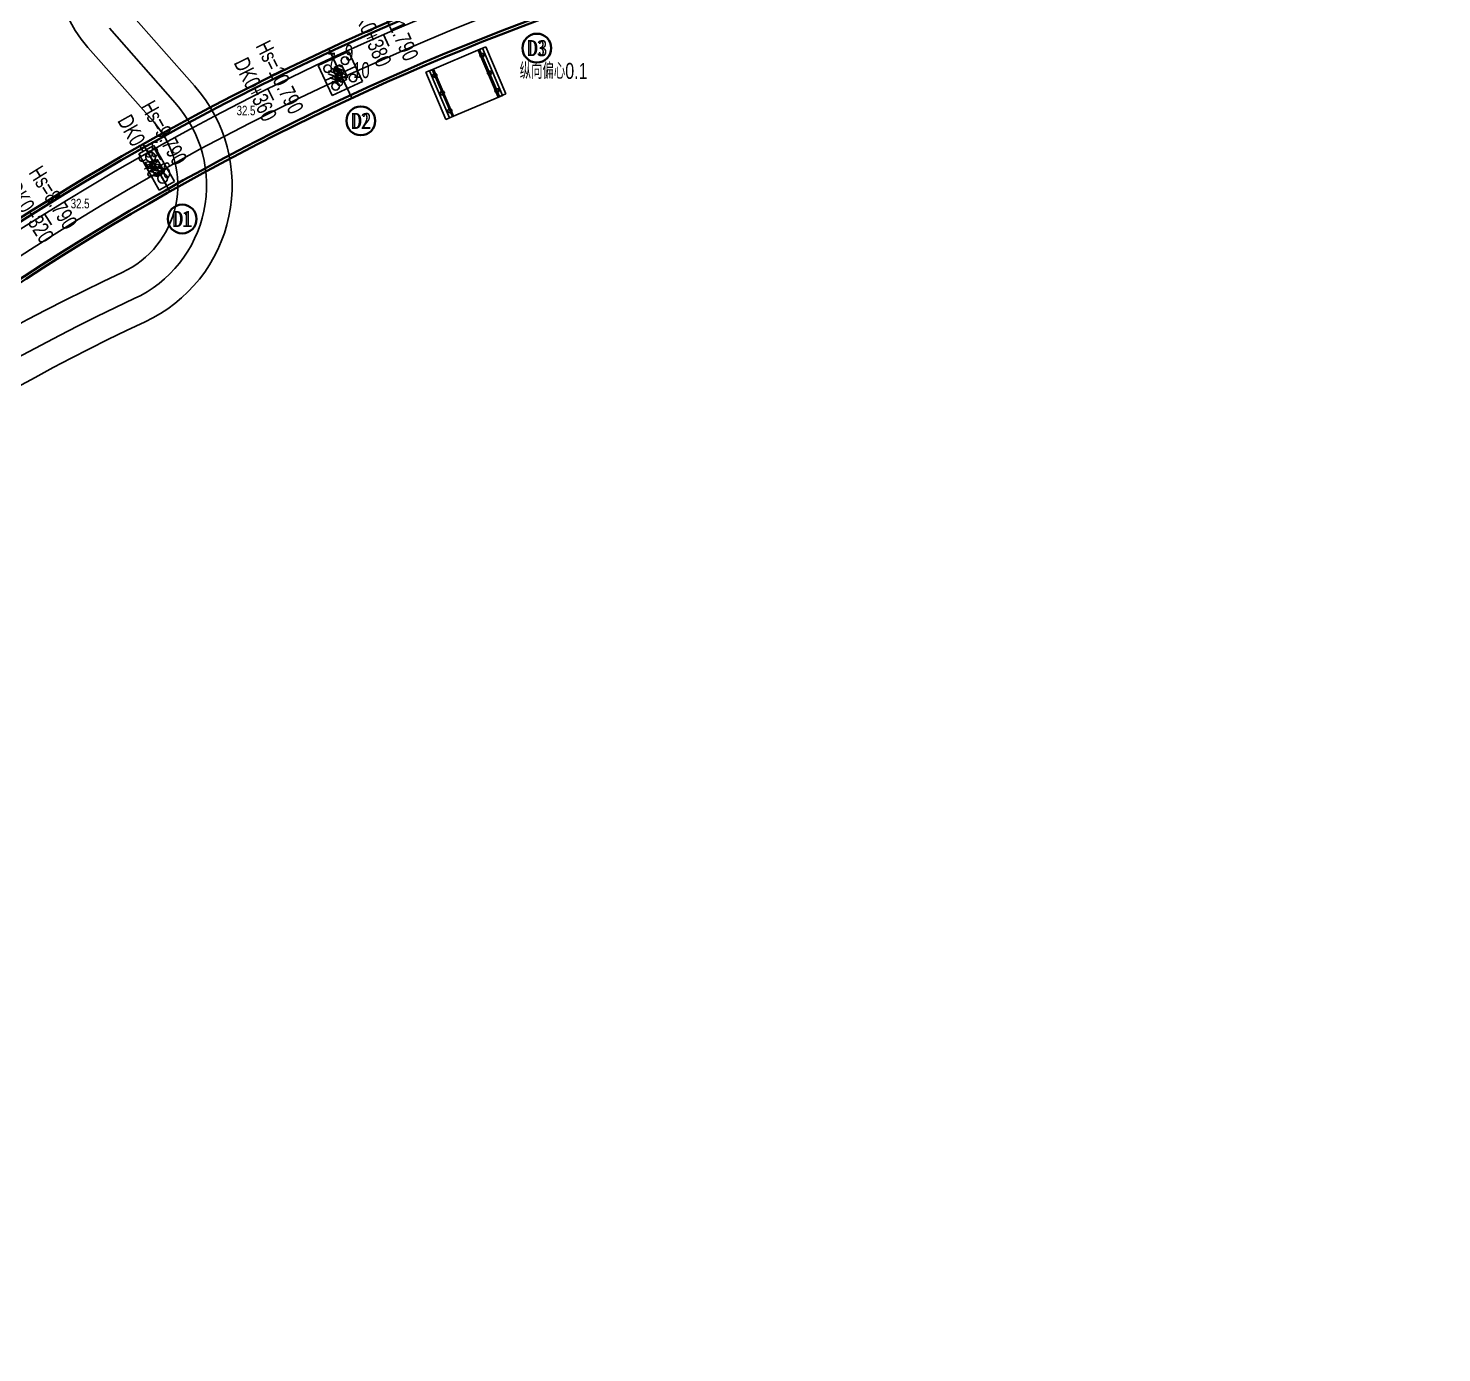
# Model space of a CAD drawing. Extents: x 0 to 558779, y 0 to 2762081.
# Drawn here: x 517128.8 to 517349.7, y 2757617.2 to 2757824.2 of the extents above; entities that cross this region are included whole.
import ezdxf
from ezdxf.enums import TextEntityAlignment as Align

# ---------------------------------------------------------------- set-up
doc = ezdxf.new("R2010")
doc.units = 0
doc.header["$LTSCALE"] = 20
doc.linetypes.add('CENTER', pattern=[2, 1.25, -0.25, 0.25, -0.25])
doc.linetypes.add('HIDDEN', pattern=[0.375, 0.25, -0.125])
for name, color, linetype in [('B-标线', 8, 'Continuous'), ('DL-互通边线', 75, 'Continuous'), ('DL-非机动车道边线', 6, 'Continuous'), ('L-辅路绿化带', 3, 'Continuous'), ('QL-分孔线', 4, 'Continuous'), ('QL-墩号', 6, 'Continuous'), ('QL-桥墩', 191, 'Continuous'), ('QL-桥跨数值', 6, 'Continuous'), ('XW_D', 7, 'Continuous'), ('XW_丰海路', 7, 'Continuous'), ('交通层', 56, 'Continuous'), ('桩号-D', 7, 'Continuous'), ('设计高-D', 7, 'Continuous'), ('设计高-地面高-D', 7, 'Continuous'), ('道路边线', 22, 'Continuous')]:
    doc.layers.add(name, color=color, linetype=linetype)
doc.layers.add('偏心', color=4, linetype='Continuous', plot=False)
doc.layers.add('坐标标注', color=6, linetype='Continuous', plot=False)
doc.styles.add('FS', font='仿宋_GB2312.ttf', dxfattribs={"width": 0.75})
doc.styles.get("Standard").update_dxf_attribs({"font": 'fsdb_e.shx', "width": 0.7, "bigfont": 'hzdx.shx'})
pattern_1 = [(119.52, (517148.389, 2757802.1946), (-6.0784, -3.4415), [5.08, -1.905]), (209.52, (517148.389, 2757802.1946), (3.4415, -6.0784), [5.08, -1.905])]
pattern_2 = [(295.05, (517176.6314, 2757816.7604), (6.328, 2.957), [5.08, -1.905]), (25.05, (517176.6314, 2757816.7604), (-2.957, 6.328), [5.08, -1.905])]
pattern_3 = [(0, (0, 2e-10), (0, 6.985), [5.08, -1.905]), (90, (0, 2e-10), (-6.985, 4e-16), [5.08, -1.905])]
pattern_4 = [(0, (0, 0), (0, 6.985), [5.08, -1.905]), (90, (0, 0), (-6.985, 4e-16), [5.08, -1.905])]

# ---------------------------------------------------------------- blocks, each defined once
blk = doc.blocks.new('(9-1)8.5m花瓶墩单排桩2根1.5')
h = blk.add_hatch()
h.set_pattern_fill('ANGLE', color=256)
h.set_pattern_definition(pattern_3)
h.paths.add_polyline_path([(-1.25, -0.5), (-1.25, 0.5), (-1, 0.5), (-1, 0.75), (1, 0.75), (1, 0.5), (1.25, 0.5), (1.25, -0.5), (1, -0.5), (1, -0.75), (-1, -0.75), (-1, -0.5)])
h = blk.add_hatch()
h.set_pattern_fill('ANGLE', color=256)
h.set_pattern_definition(pattern_3)
h.paths.add_polyline_path([(-1.25, -0.5), (-1.25, 0.5), (-1, 0.5), (-1, 0.75), (1, 0.75), (1, 0.5), (1.25, 0.5), (1.25, -0.5), (1, -0.5), (1, -0.75), (-1, -0.75), (-1, -0.5)])
h = blk.add_hatch()
h.set_pattern_fill('ANSI31', color=3, scale=0.15)
h.paths.add_polyline_path([(-1.25, -0.5), (-1.25, 0.5), (-1, 0.5), (-1, 0.75), (1, 0.75), (1, 0.5), (1.25, 0.5), (1.25, -0.5), (1, -0.5), (1, -0.75), (-1, -0.75), (-1, -0.5)])
at = {"layer": 'QL-桥墩', "color": 1}
for p, q in [((-3.25, -1.35), (-3.25, 1.35)), ((-3.25, 1.35), (3.25, 1.35)), ((3.25, 1.35), (3.25, -1.35)), ((3.25, -1.35), (-3.25, -1.35))]:
    blk.add_line(p, q, dxfattribs=at)
at = {"layer": 'QL-桥墩', "color": 3, "linetype": 'CENTER'}
for p, q in [((3.25, 0), (-3.25, 0)), ((0, -1.35), (0, 1.35))]:
    blk.add_line(p, q, dxfattribs=at)
at = {"layer": 'QL-桥墩', "color": 1, "ltscale": 0.1}
blk.add_lwpolyline([(-1.25, -0.5), (-1.25, 0.5), (-1, 0.5), (-1, 0.75), (1, 0.75), (1, 0.5), (1.25, 0.5), (1.25, -0.5), (1, -0.5), (1, -0.75), (-1, -0.75), (-1, -0.5)], close=True, dxfattribs=at)
at = {"layer": 'QL-桥墩', "color": 3}
for centre in [(-1.9, 0), (1.9, 0)]:
    blk.add_circle(centre, 0.75, dxfattribs=at)
blk = doc.blocks.new('(9-2)8.5m花瓶墩双排桩4根1.2')
h = blk.add_hatch()
h.set_pattern_fill('ANGLE', color=256)
h.set_pattern_definition(pattern_4)
h.paths.add_polyline_path([(-1.25, -0.5), (-1.25, 0.5), (-1, 0.5), (-1, 0.75), (1, 0.75), (1, 0.5), (1.25, 0.5), (1.25, -0.5), (1, -0.5), (1, -0.75), (-1, -0.75), (-1, -0.5)])
h = blk.add_hatch()
h.set_pattern_fill('ANGLE', color=256)
h.set_pattern_definition(pattern_4)
h.paths.add_polyline_path([(-1.25, -0.5), (-1.25, 0.5), (-1, 0.5), (-1, 0.75), (1, 0.75), (1, 0.5), (1.25, 0.5), (1.25, -0.5), (1, -0.5), (1, -0.75), (-1, -0.75), (-1, -0.5)])
h = blk.add_hatch()
h.set_pattern_fill('ANSI31', color=3, scale=0.15)
h.paths.add_polyline_path([(-1.25, -0.5), (-1.25, 0.5), (-1, 0.5), (-1, 0.75), (1, 0.75), (1, 0.5), (1.25, 0.5), (1.25, -0.5), (1, -0.5), (1, -0.75), (-1, -0.75), (-1, -0.5)])
at = {"layer": 'QL-桥墩', "color": 1}
for p, q in [((-2.6, 2.6), (2.6, 2.6)), ((-2.6, 2.6), (-2.6, -2.6)), ((2.6, 2.6), (2.6, -2.6)), ((-2.6, -2.6), (2.6, -2.6))]:
    blk.add_line(p, q, dxfattribs=at)
at = {"layer": 'QL-桥墩', "color": 3, "linetype": 'CENTER'}
for p, q in [((0, 2.6), (0, -2.6)), ((-2.6, 0), (2.6, 0))]:
    blk.add_line(p, q, dxfattribs=at)
at = {"layer": 'QL-桥墩', "color": 1}
blk.add_lwpolyline([(-1.25, -0.5), (-1.25, 0.5), (-1, 0.5), (-1, 0.75), (1, 0.75), (1, 0.5), (1.25, 0.5), (1.25, -0.5), (1, -0.5), (1, -0.75), (-1, -0.75), (-1, -0.5)], close=True, dxfattribs=at)
at = {"layer": 'QL-桥墩', "color": 3, "ltscale": 0.1}
for centre in [(-1.5, 1.5), (1.5, 1.5), (-1.5, -1.5), (1.5, -1.5)]:
    blk.add_circle(centre, 0.6, dxfattribs=at)
blk = doc.blocks.new('桥台')
at = {"layer": '交通层', "color": 0, "linetype": 'Continuous'}
for p, q in [((482112.9, 2963428.93), (482104.9, 2963428.93)), ((482104.9, 2963428.93), (482104.9, 2963427.63)), ((482104.9, 2963428.33), (482112.9, 2963428.33)), ((482104.9, 2963427.63), (482112.9, 2963427.63)), ((482112.9, 2963427.63), (482112.9, 2963428.93))]:
    blk.add_line(p, q, dxfattribs=at)
blk = doc.blocks.new('滞洪区栈桥')
at = {"color": 1}
for p, q in [((517383.62, 2757993.98), (517383.62, 2757985.98)), ((517391.62, 2757993.98), (517391.62, 2757985.98))]:
    blk.add_line(p, q, dxfattribs=at)
at = {"color": 7}
blk.add_lwpolyline([(517392.12, 2757993.98), (517383.12, 2757993.98), (517383.12, 2757985.98), (517392.12, 2757985.98), (517392.12, 2757993.98)], dxfattribs=at)
blk.add_lwpolyline([(517392.12, 2757993.98), (517383.12, 2757993.98), (517383.12, 2757985.98), (517392.12, 2757985.98), (517392.12, 2757993.98)], dxfattribs=at)
at = {"color": 2}
for centre in [(517383.62, 2757992.98), (517391.62, 2757992.98), (517383.62, 2757989.98), (517391.62, 2757989.98), (517383.62, 2757986.98), (517391.62, 2757986.98)]:
    blk.add_circle(centre, 0.315, dxfattribs=at)
at = {"layer": '交通层', "color": 0, "linetype": 'Continuous', "rotation": 90.00000000704667}
blk.add_blockref('桥台', (3480811.45, 2275881.08), dxfattribs=at)
at = {"layer": '交通层', "color": 0, "linetype": 'Continuous', "xscale": -1, "rotation": 269.9999999929533}
blk.add_blockref('桥台', (-2446036.21, 2275881.08), dxfattribs=at)

msp = doc.modelspace()

# ---------------------------------------------------------------- hatches: boundary and pattern name
h = msp.add_hatch()
h.set_pattern_fill('ANGLE', color=256, angle=-64.95392)
h.set_pattern_definition(pattern_2)
h.paths.add_polyline_path([(517175.649, 2757817.681), (517176.555, 2757818.105), (517176.661, 2757817.878), (517176.887, 2757817.984), (517177.734, 2757816.172), (517177.508, 2757816.066), (517177.614, 2757815.84), (517176.708, 2757815.416), (517176.602, 2757815.643), (517176.375, 2757815.537), (517175.529, 2757817.349), (517175.755, 2757817.455)])
h = msp.add_hatch()
h.set_pattern_fill('ANGLE', color=256, angle=-64.95392)
h.set_pattern_definition(pattern_2)
h.paths.add_polyline_path([(517175.649, 2757817.681), (517176.555, 2757818.105), (517176.661, 2757817.878), (517176.887, 2757817.984), (517177.734, 2757816.172), (517177.508, 2757816.066), (517177.614, 2757815.84), (517176.708, 2757815.416), (517176.602, 2757815.643), (517176.375, 2757815.537), (517175.529, 2757817.349), (517175.755, 2757817.455)])
h = msp.add_hatch()
h.set_pattern_fill('ANSI31', color=8, scale=0.15, angle=-64.95392)
h.set_pattern_definition([(340.046, (517176.63136, 2757816.7604), (0.16253, 0.44766), [])])
h.paths.add_polyline_path([(517175.649, 2757817.681), (517176.555, 2757818.105), (517176.661, 2757817.878), (517176.887, 2757817.984), (517177.734, 2757816.172), (517177.508, 2757816.066), (517177.614, 2757815.84), (517176.708, 2757815.416), (517176.602, 2757815.643), (517176.375, 2757815.537), (517175.529, 2757817.349), (517175.755, 2757817.455)])
h = msp.add_hatch()
h.set_pattern_fill('ANGLE', color=256, angle=119.51794)
h.set_pattern_definition(pattern_1)
h.paths.add_polyline_path([(517149.44, 2757801.353), (517148.57, 2757800.861), (517148.447, 2757801.078), (517148.229, 2757800.955), (517147.244, 2757802.695), (517147.461, 2757802.818), (517147.338, 2757803.036), (517148.208, 2757803.529), (517148.331, 2757803.311), (517148.549, 2757803.434), (517149.534, 2757801.694), (517149.317, 2757801.571)])
h = msp.add_hatch()
h.set_pattern_fill('ANGLE', color=256, angle=119.51794)
h.set_pattern_definition(pattern_1)
h.paths.add_polyline_path([(517149.44, 2757801.353), (517148.57, 2757800.861), (517148.447, 2757801.078), (517148.229, 2757800.955), (517147.244, 2757802.695), (517147.461, 2757802.818), (517147.338, 2757803.036), (517148.208, 2757803.529), (517148.331, 2757803.311), (517148.549, 2757803.434), (517149.534, 2757801.694), (517149.317, 2757801.571)])
h = msp.add_hatch()
h.set_pattern_fill('ANSI31', color=8, scale=0.15, angle=119.51794)
h.set_pattern_definition([(164.518, (517148.38893, 2757802.19463), (-0.12713, -0.45897), [])])
h.paths.add_polyline_path([(517149.44, 2757801.353), (517148.57, 2757800.861), (517148.447, 2757801.078), (517148.229, 2757800.955), (517147.244, 2757802.695), (517147.461, 2757802.818), (517147.338, 2757803.036), (517148.208, 2757803.529), (517148.331, 2757803.311), (517148.549, 2757803.434), (517149.534, 2757801.694), (517149.317, 2757801.571)])

# ---------------------------------------------------------------- linework, layer by layer
at = {"layer": 'B-标线', "linetype": 'HIDDEN', "ltscale": 3}
for radius in [783, 786.5, 790.25, 794]:
    msp.add_arc((516457.088, 2758270.034), radius, 304.696432, 344.317251, dxfattribs=at)
at = {"layer": 'B-标线', "linetype": 'Continuous', "ltscale": 4}
msp.add_arc((517349.039, 2757447.805), 406.5, 89.91169, 129.61676, dxfattribs=at)
at = {"layer": 'DL-互通边线', "lineweight": 35, "flags": 128}
for points in [[(517086.647, 2757764.795, -0.1286432), (517275.498, 2757852.68)], [(517086.966, 2757764.409, -0.1343188), (517284.629, 2757853.727)], [(517091.748, 2757758.632, -0.1286432), (517276.928, 2757844.809)], [(517092.067, 2757758.247, -0.1286432), (517277.017, 2757844.317)]]:
    msp.add_lwpolyline(points, format="xyb", dxfattribs=at)
at = {"layer": 'DL-非机动车道边线'}
msp.add_line((517141.433, 2757824.241), (517151.738, 2757812.586), dxfattribs=at)
for centre, radius, start, end in [((517137.129, 2757799.67), 19.5, 294.87884, 41.48004), ((517269.649, 2757513.902), 295.5, 114.87884, 135.03403)]:
    msp.add_arc(centre, radius, start, end, dxfattribs=at)
at = {"layer": 'L-辅路绿化带'}
msp.add_line((517138.062, 2757821.26), (517148.366, 2757809.605), dxfattribs=at)
for centre, radius, start, end in [((516457.088, 2758270.034), 794.5, 317.153263, 342.897967), ((517153.046, 2757834.507), 20, 147.96188, 221.48004), ((517137.129, 2757799.67), 15, 294.87884, 41.48004), ((517269.649, 2757513.902), 300, 114.87884, 135.03403)]:
    msp.add_arc(centre, radius, start, end, dxfattribs=at)
at = {"layer": 'QL-分孔线', "color": 3}
for p, q in [((517175.742, 2757821.035), (517179.322, 2757813.325)), ((517146.732, 2757806.14), (517150.911, 2757798.738))]:
    msp.add_line(p, q, dxfattribs=at)
at = {"layer": 'QL-墩号', "lineweight": 35}
for centre in [(517208.249, 2757821.142), (517208.249, 2757821.142), (517180.739, 2757809.763), (517180.739, 2757809.763), (517152.815, 2757794.43), (517152.815, 2757794.43)]:
    msp.add_circle(centre, 2.25, dxfattribs=at)
at = {"layer": 'XW_D', "color": 2}
msp.add_arc((517349.039, 2757447.805), 410, 89.91169, 129.61676, dxfattribs=at)
msp.add_arc((517349.039, 2757447.805), 410, 89.91169, 129.61676, dxfattribs=at)
at = {"layer": 'XW_丰海路', "color": 2}
msp.add_arc((516457.088, 2758270.034), 780, 304.696432, 344.317251, dxfattribs=at)
at = {"layer": '设计高-地面高-D', "color": 7}
for p, q in [((517184.303, 2757823.254), (517185.106, 2757821.422)), ((517166.191, 2757814.775), (517167.083, 2757812.985)), ((517148.515, 2757805.422), (517149.493, 2757803.678)), ((517131.316, 2757795.219), (517132.378, 2757793.524))]:
    msp.add_line(p, q, dxfattribs=at)
at = {"layer": '道路边线'}
msp.add_line((517144.43, 2757826.89), (517154.734, 2757815.235), dxfattribs=at)
for centre, radius, start, end in [((517137.129, 2757799.67), 23.5, 294.87884, 41.48004), ((517269.649, 2757513.902), 291.5, 114.87884, 135.03403)]:
    msp.add_arc(centre, radius, start, end, dxfattribs=at)

# ---------------------------------------------------------------- block references
at = {"rotation": 23.02844439778547}
msp.add_blockref('滞洪区栈桥', (1119932.524, 17211.954), dxfattribs=at)
at = {"layer": 'QL-桥墩', "lineweight": 35}
for name, p, rotation in [('(9-2)8.5m花瓶墩双排桩4根1.2', (517177.532, 2757817.18), 294.9063310469896), ('(9-1)8.5m花瓶墩单排桩2根1.5', (517148.821, 2757802.439), 119.4480698998459)]:
    msp.add_blockref(name, p, dxfattribs=dict(at, rotation=rotation))

# ---------------------------------------------------------------- texts
at = {"layer": 'QL-墩号', "lineweight": 35, "width": 0.75}
for s, p in [('D3', (517208.249, 2757821.142)), ('D1', (517152.815, 2757794.43))]:
    msp.add_text(s, height=2.5, dxfattribs=at).set_placement(p, align=Align.MIDDLE_CENTER)
at = {"layer": 'QL-墩号', "lineweight": 35, "style": 'FS', "width": 0.75}
for s, p in [('D3', (517208.249, 2757821.142)), ('D2', (517180.739, 2757809.763)), ('D1', (517152.815, 2757794.43))]:
    msp.add_text(s, height=2.5, dxfattribs=at).set_placement(p, align=Align.MIDDLE_CENTER)
at = {"layer": 'QL-墩号', "color": 2, "lineweight": 35, "width": 0.75}
msp.add_text('D2', height=2.5, dxfattribs=at).set_placement((517180.739, 2757809.763), align=Align.MIDDLE_CENTER)
at = {"layer": 'QL-桥跨数值', "lineweight": 35, "width": 0.75}
for p in [(517162.794, 2757810.183), (517136.866, 2757795.641)]:
    msp.add_text('32.5', height=1.5, dxfattribs=at).set_placement(p, align=Align.BOTTOM_CENTER)
at = {"layer": '偏心', "width": 0.75}
msp.add_text('纵向偏心0.1', height=2.5, dxfattribs=at).set_placement((517210.867, 2757817.576), align=Align.MIDDLE_CENTER)
at = {"layer": '坐标标注', "width": 0.7}
for s, p in [('7', (517175.54, 2757817.909)), ('9', (517178.261, 2757819.172)), ('8', (517176.803, 2757815.188)), ('10', (517179.524, 2757816.451)), ('5', (517147.887, 2757804.094)), ('6', (517149.755, 2757800.785))]:
    msp.add_text(s, height=2.5, dxfattribs=at).set_placement(p)
at = {"layer": '桩号-D', "color": 7, "width": 0.75}
for s, rotation, p in [('DK0+380', 293.69054, (517183.531, 2757823.768)), ('DK0+360', 296.48546, (517165.395, 2757815.251)), ('DK0+340', 299.28037, (517147.376, 2757806.431)), ('DK0+320', 302.07529, (517130.129, 2757796.172))]:
    msp.add_text(s, height=2.5, rotation=rotation, dxfattribs=at).set_placement(p, align=Align.TOP_CENTER)
at = {"layer": '设计高-D', "color": 7, "width": 0.75}
for s, rotation, p in [('Hs=11.790', 293.69054, (517184.447, 2757824.17)), ('Hs=10.790', 296.48546, (517166.291, 2757815.697)), ('Hs=9.790', 299.28037, (517148.248, 2757806.921)), ('Hs=8.790', 302.07529, (517130.976, 2757796.703))]:
    msp.add_text(s, height=2.5, rotation=rotation, dxfattribs=at).set_placement(p, align=Align.BOTTOM_CENTER)

doc.saveas('drawing.dxf')
